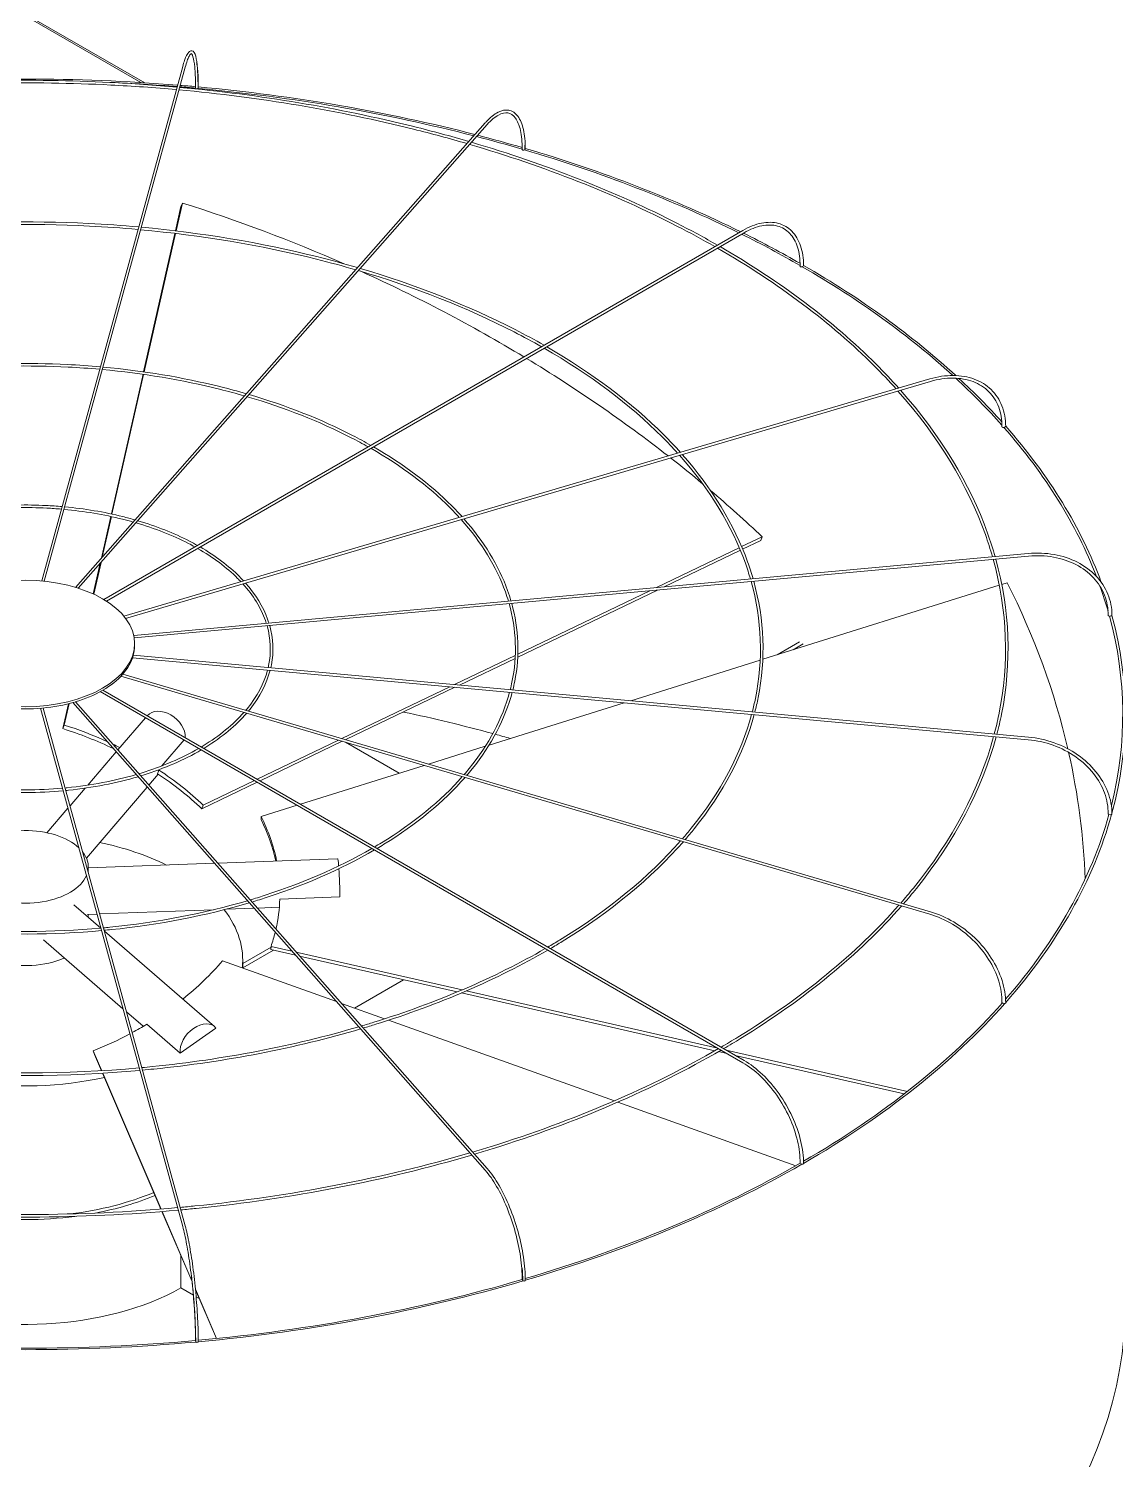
# Model space of a CAD drawing. Header units: millimetres. Extents: x -312439 to 477422, y -331570 to 212570.
# Drawn here: x 373500 to 374537, y 102021 to 103385 of the extents above; entities that cross this region are included whole.
import ezdxf

# ---------------------------------------------------------------- set-up
doc = ezdxf.new("R2010")
doc.units = ezdxf.units.MM

msp = doc.modelspace()

# ---------------------------------------------------------------- linework, layer by layer
at = {"color": 3, "linetype": 'Continuous', "lineweight": 0, "extrusion": (-1.11022e-16, 0.816497, 0.57735)}
for p, q in [((372617.203, 103907.085), (373611.208, 103333.195)), ((372617.619, 103904.844), (373607.328, 103333.436)), ((373647.405, 103348.59), (373512.938, 102858.422)), ((373515.412, 102858.184), (373649.768, 103347.942)), ((373545.249, 102852.32), (373935.926, 103295.001)), ((373547.813, 102851.523), (373937.763, 103293.381)), ((373640.522, 103192.092), (373645.75, 103215.176)), ((373647.081, 103218.608), (373641.06, 103192.027)), ((373645.75, 103215.176), (373647.081, 103218.608)), ((374181.439, 103192.395), (373572.248, 102840.678)), ((374182.664, 103190.273), (373574.612, 102839.215)), ((373610.092, 103057.747), (373639.978, 103189.69)), ((373640.516, 103189.626), (373610.627, 103057.67)), ((373579.399, 102922.24), (373609.549, 103055.35)), ((373610.084, 103055.273), (373579.926, 102922.126)), ((374359.859, 103050.939), (373591.289, 102824.845)), ((374360.55, 103048.589), (373592.925, 102822.773)), ((373569.884, 102880.234), (373578.857, 102919.851)), ((373579.385, 102919.737), (373570.628, 102881.077)), ((374180.382, 102891.095), (374199.988, 102900.505)), ((374198.658, 102897.073), (374199.988, 102900.505)), ((374099.208, 102852.137), (374178.171, 102890.034)), ((374179.147, 102887.709), (374106.398, 102852.794)), ((374198.658, 102897.073), (374181.359, 102888.771)), ((373562.128, 102845.991), (373568.756, 102875.254)), ((373569.5, 102876.097), (373562.628, 102845.759)), ((373600.666, 102806.548), (374453.754, 102884.558)), ((374453.977, 102882.118), (373601.123, 102804.131)), ((374100.067, 102849.756), (373966.908, 102785.848)), ((373967.027, 102788.698), (374092.877, 102849.098)), ((374426.094, 102854.385), (374200.567, 102783.734)), ((374433.538, 102856.717), (374428.446, 102855.122)), ((373601.533, 102796.795), (373601.533, 102798.795)), ((374235.598, 102800.349), (374214.24, 102788.017)), ((374229.387, 102792.762), (374239.062, 102798.349)), ((373599.596, 102785.235), (374453.754, 102707.128)), ((373600.319, 102787.628), (374453.977, 102709.567)), ((373906.467, 102759.633), (373964.532, 102787.501)), ((373964.389, 102784.639), (373911.356, 102759.186)), ((374198.08, 102782.955), (374074.566, 102744.262)), ((374359.859, 102540.747), (373588.531, 102767.652)), ((373590.37, 102769.664), (374360.55, 102543.096)), ((373568.849, 102752.969), (374181.439, 102399.291)), ((374182.664, 102401.412), (373571.326, 102754.368)), ((373799.303, 102708.201), (373902.162, 102757.567)), ((373907.051, 102757.12), (373802.912, 102707.14)), ((373511.891, 102737.079), (373647.405, 102243.095)), ((373514.37, 102737.302), (373649.768, 102243.743)), ((373533.054, 102717.635), (373538.438, 102741.403)), ((373539.024, 102741.55), (373534.385, 102721.067)), ((373935.926, 102296.684), (373542.504, 102742.476)), ((373545.107, 102743.228), (373937.763, 102298.305)), ((374068.489, 102742.358), (373939.506, 102701.951)), ((373611.946, 102728.088), (373585.599, 102697.346)), ((373533.054, 102717.635), (373534.385, 102721.067)), ((373583.99, 102695.468), (373556.785, 102663.726)), ((373648.739, 102706.845), (373627.614, 102682.197)), ((373718.478, 102669.41), (373796.005, 102706.618)), ((373799.613, 102705.557), (373721.12, 102667.885)), ((373853.866, 102675.123), (373802.752, 102704.633)), ((373935.902, 102700.822), (373881.897, 102683.904)), ((373877.694, 102682.587), (373759.685, 102645.619)), ((373624.079, 102674.3), (373615.142, 102663.871)), ((373667.062, 102644.734), (373715.802, 102668.126)), ((373554.354, 102660.889), (373539.944, 102644.076)), ((373613.532, 102661.993), (373555.565, 102594.357)), ((373718.444, 102666.601), (373665.732, 102641.302)), ((373538.02, 102641.831), (373517.963, 102618.429)), ((373665.732, 102641.302), (373667.062, 102644.734)), ((373756.51, 102644.624), (373722.167, 102633.865)), ((373722.072, 102630.908), (373722.167, 102633.865)), ((373677.643, 102589.349), (373557.369, 102584.891)), ((373557.369, 102585.934), (373557.369, 102580.56)), ((373795.008, 102593.699), (373680.806, 102589.466)), ((373569.271, 102527.583), (373543.729, 102549.718)), ((373676.822, 102545.073), (373568.208, 102541.047)), ((373715.454, 102546.505), (373688.727, 102545.514)), ((373739.532, 102547.397), (373718.617, 102546.622)), ((373740.01, 102555.271), (373797.238, 102557.393)), ((373565.694, 102540.954), (373556.688, 102540.62)), ((373557.369, 102540.645), (373557.369, 102537.898)), ((373677.715, 102433.608), (373572.722, 102524.593)), ((373590.446, 102450.726), (373514.773, 102516.303)), ((373731.625, 102509.38), (373704.647, 102493.804)), ((373704.647, 102489.804), (373733.851, 102506.665)), ((373731.555, 102507.188), (373731.65, 102510.145)), ((373754.834, 102501.882), (373731.555, 102507.188)), ((373731.65, 102510.145), (373751.544, 102505.61)), ((373755.633, 102504.678), (373913.802, 102468.623)), ((373793.961, 102457.547), (373685.255, 102496.373)), ((373704.647, 102489.447), (373704.647, 102496.697)), ((373909.224, 102466.688), (373758.924, 102500.95)), ((373858.028, 102478.358), (373811.272, 102451.364)), ((374154.883, 102410.689), (373913.317, 102465.755)), ((373917.861, 102467.698), (374157.617, 102413.044)), ((373839.983, 102441.109), (373798.732, 102455.843)), ((373609.833, 102433.925), (373593.778, 102447.839)), ((373613.109, 102435.881), (373644.904, 102408.327)), ((374058.992, 102362.885), (373843.758, 102439.761)), ((373644.904, 102408.327), (373679.099, 102432.147)), ((373562.061, 102410.557), (373570.181, 102391.641)), ((373563.296, 102407.22), (373562.061, 102410.557)), ((374166.141, 102408.123), (374158.407, 102409.886)), ((374165.712, 102411.199), (374338.43, 102371.827)), ((373569.989, 102391.63), (373563.296, 102407.22)), ((374335.463, 102369.525), (374174.236, 102406.278)), ((373626.594, 102259.774), (373571.016, 102389.238)), ((373571.208, 102389.25), (373626.785, 102259.789)), ((374232.049, 102301.074), (374062.363, 102361.681)), ((373656.29, 102190.601), (373627.614, 102257.399)), ((373627.804, 102257.415), (373656.223, 102191.217)), ((373645.689, 102215.295), (373645.689, 102184.619)), ((373657.544, 102177.775), (373645.689, 102184.619)), ((373659.54, 102183.49), (373679.753, 102136.405)), ((373679.565, 102136.386), (373659.598, 102182.896)), ((373663.198, 102174.511), (373660.206, 102176.238))]:
    msp.add_line(p, q, dxfattribs=at)
at = {"color": 3, "linetype": 'Continuous', "lineweight": 0}
for centre, major_axis, ratio, start_param, end_param in [((373497.473, 102731.26), (-1048.768, 0), 0.57735027, 4.57359934, 4.85199434), ((373497.473, 102731.26), (-1046.319, 0), 0.57735027, 4.57364216, 4.63432464), ((373497.473, 102731.26), (-1046.319, 0), 0.57735027, 4.55682048, 4.57124415), ((373497.473, 102731.26), (-1048.768, 0), 0.57735027, 4.55718579, 4.57120693), ((373660.816, 103328.014), (1.225, -0.004), 0.56474576, 3.14159265, 4.55699194), ((373660.816, 103328.014), (1.225, -0.004), 0.56474576, 4.55699194, 6.12778827), ((373497.473, 102731.26), (-1046.319, 0), 0.57735027, 4.2914666, 4.55448885), ((373661.008, 103328.713), (1.225, 0), 0.57735027, 5.71748689, 6.28318531), ((373497.473, 102731.26), (-1048.768, 0), 0.57735027, 4.29134899, 4.55463788), ((373497.473, 102731.26), (-1046.319, 0), 0.57735027, 4.24262693, 4.28868124), ((373497.473, 102731.26), (-1048.768, 0), 0.57735027, 4.24381435, 4.28857014), ((373972.337, 103269.575), (1.225, -0.01), 0.56597275, 3.14159265, 4.24604342), ((373972.337, 103269.575), (1.225, -0.01), 0.56597275, 4.24604342, 5.81683974), ((373497.473, 102731.26), (-1046.319, 0), 0.57735027, 4.00461262, 4.24016109), ((373972.893, 103270.205), (1.225, 0), 0.57735027, 5.29033196, 6.28318531), ((373497.473, 102731.26), (-1048.768, 0), 0.57735027, 4.00443097, 4.24060103), ((373498.804, 102563.98), (-942.562, 365.4), 0.65992862, 4.64663537, 4.80984928), ((373497.473, 102731.26), (-1046.319, 0), 0.57735027, 3.92863661, 4.00129229), ((373497.473, 102731.26), (-1048.768, 0), 0.57735027, 3.93098858, 4.00111844), ((374237.332, 103158.418), (1.225, -0.016), 0.56830663, 3.14159265, 3.93464288), ((374238.198, 103158.918), (-1.225, 0), 0.57735027, 1.83263032, 3.14159265), ((373497.473, 102731.26), (-1048.768, 0), 0.57735027, 3.70411228, 3.92650775), ((373498.804, 102563.98), (-942.562, 365.4), 0.65992862, 4.45394149, 4.62923067), ((374237.332, 103158.418), (1.225, -0.016), 0.56830663, 3.93464288, 5.50543921), ((373497.473, 102731.26), (-1046.319, 0), 0.57735027, 3.70570419, 3.9258203), ((373498.804, 102563.98), (-942.562, 365.4), 0.65992862, 4.28319099, 4.45112181), ((373497.473, 102731.26), (-1046.319, 0), 0.57735027, 3.61515195, 3.70067928), ((373497.473, 102731.26), (-1048.768, 0), 0.57735027, 3.61992048, 3.69877001), ((374429.863, 103005.423), (-1.225, 0.021), 0.57151893, 0, 0.48093441), ((374429.863, 103005.423), (-1.225, 0.021), 0.57151893, 0.48093441, 2.05173073), ((373497.473, 102731.26), (-1046.319, 0), 0.57735027, 3.3609423, 3.61148113), ((374430.954, 103005.744), (-1.225, 0), 0.57735027, 1.51847105, 3.14159265), ((373497.473, 102731.26), (-1048.768, 0), 0.57735027, 3.35086888, 3.61231471), ((373498.804, 102563.98), (-942.562, 365.4), 0.65992862, 4.23904287, 4.2800546), ((373498.804, 102563.98), (-942.562, 365.4), 0.65992862, 4.15803474, 4.22871948), ((373497.568, 102563.505), (1010.388, -32.497), 0.79709982, 0.20844184, 0.41264052), ((373497.473, 102731.26), (-1046.319, 0), 0.57735027, 3.30554955, 3.34466555), ((374531.082, 102825.566), (-1.225, 0.023), 0.57529521, 0, 0.1678974), ((374531.082, 102825.566), (-1.225, 0.023), 0.57529521, 0.1678974, 1.73869372), ((373497.473, 102731.26), (-1046.319, 0), 0.57735027, 2.9973499, 3.29716571), ((374532.292, 102825.677), (-1.225, 0), 0.57735027, 1.20431179, 3.14159265), ((373497.473, 102731.26), (-1048.768, 0), 0.57735027, 2.98561554, 3.29783032), ((373497.04, 102796.795), (-104.492, 0), 0.57735027, 2.98808135, 3.14159265), ((373497.04, 102796.795), (-104.492, 0), 0.57735027, 2.67392209, 2.98094469), ((373497.04, 102796.795), (-104.492, 0), 0.57735027, 2.35976282, 2.66678542), ((373497.04, 102796.795), (-104.492, 0), 0.57735027, 2.04560356, 2.35262616), ((373497.04, 102796.795), (-104.492, 0), 0.57735027, 1.41728503, 1.72430763), ((373497.04, 102796.795), (-104.492, 0), 0.57735027, 1.73144429, 2.03846689), ((373630.063, 102715.254), (-16.786, 14.386), 0.73180825, 3.6699438, 6.25547108), ((373497.473, 102166.371), (1046.319, 0), 0.57735027, 1.13086203, 1.21917829), ((373497.473, 102560.548), (-226.18, 87.683), 0.65992862, 4.59602029, 4.80984928), ((373498.804, 102563.98), (226.18, -87.683), 0.65992862, 1.48816133, 1.66825663), ((373497.473, 102166.371), (1046.319, 0), 0.57735027, 1.11315293, 1.12829513), ((373498.804, 102563.98), (226.18, -87.683), 0.65992862, 1.43137513, 1.46305029), ((373497.568, 102563.505), (1010.388, -32.497), 0.79709982, 0.05380476, 0.20420122), ((373497.473, 102560.548), (-226.18, 87.683), 0.65992862, 4.15803474, 4.39268064), ((373498.804, 102563.98), (226.18, -87.683), 0.65992862, 1.01644208, 1.25303729), ((373497.473, 102560.548), (242.456, -7.798), 0.79709982, 0.20115917, 0.41264052), ((373497.568, 102563.505), (242.456, -7.798), 0.79709982, 0.18583027, 0.41264052), ((373497.473, 102731.26), (-1046.319, 0), 0.57735027, 2.6752935, 2.98289949), ((373497.473, 102731.26), (-1048.768, 0), 0.57735027, 2.67086857, 2.98332964), ((374531.082, 102636.454), (-1.225, 0.023), 0.57926583, 0, 1.42460911), ((374532.292, 102636.343), (-1.225, 0), 0.57735027, 0.89015252, 3.14159265), ((373497.473, 102585.934), (-59.895, 0), 0.57735027, 3.69756416, 5.76575409), ((373497.473, 102585.934), (-59.895, 0), 0.57735027, 3.02719924, 3.57014533), ((373497.473, 102496.697), (-207.174, 0), 0.57735027, 4.00561733, 4.36390833), ((373795.827, 102571.606), (-0.819, 22.092), 0.05230802, 5.46284956, 6.28318531), ((373497.473, 102585.934), (-59.895, 0), 0.57735027, 0.78539816, 2.89978042), ((373795.827, 102571.606), (-0.819, 22.092), 0.05230802, 4.01155215, 5.31083021), ((373497.473, 102496.697), (-207.174, 0), 0.57735027, 3.08204121, 3.55783774), ((373497.568, 102563.505), (242.456, -7.798), 0.79709982, 6.13145768, 6.28093219), ((373497.568, 102563.505), (242.456, -7.798), 0.79709982, 6.04401129, 6.11604234), ((373497.473, 102526.312), (-59.895, 0), 0.57735027, 1.1079301, 2.23846982), ((373496.238, 102563.885), (-227.492, -84.221), 0.6873805, 2.02158825, 2.2576377), ((373497.473, 102731.26), (-1046.319, 0), 0.57735027, 2.35898226, 2.6687056), ((373497.473, 102731.26), (-1048.768, 0), 0.57735027, 2.35667794, 2.66891462), ((374429.863, 102456.597), (-1.225, 0.021), 0.58304212, 0, 1.10944839), ((374430.954, 102456.276), (-1.225, 0), 0.57735027, 0.57599326, 3.14159265), ((373496.238, 102563.885), (-227.492, -84.221), 0.6873805, 1.7758456, 1.84274406), ((373663.237, 102416.9), (14.478, 16.707), 0.67950023, 6.14949631, 8.84418497), ((373496.238, 102563.885), (-227.492, -84.221), 0.6873805, 1.60582316, 1.76537716), ((373497.473, 102496.697), (-207.174, 0), 0.57735027, 1.30817895, 1.9425337), ((373497.473, 102731.26), (-1046.319, 0), 0.57735027, 2.04376734, 2.35460013), ((373497.473, 102731.26), (-1048.768, 0), 0.57735027, 2.04258502, 2.35459852), ((374237.332, 102303.602), (-1.225, 0.017), 0.58625442, 0, 0.79329185), ((374238.198, 102303.102), (-1.225, 0), 0.57735027, 0.26183399, 3.14159265), ((373497.473, 102372.192), (-207.174, 0), 0.57735027, 1.77816663, 2.202298), ((373497.473, 102372.192), (-212.072, 0), 0.57735027, 1.89063678, 2.19285982), ((373497.473, 102372.192), (-212.072, 0), 0.57735027, 1.3476903, 1.79509044), ((373497.473, 102731.26), (-1046.319, 0), 0.57735027, 1.72891751, 2.04055715), ((373497.473, 102731.26), (-1048.768, 0), 0.57735027, 1.72854634, 2.04038352), ((373972.337, 102192.445), (-1.225, 0.011), 0.58858829, 0, 0.47632773), ((373972.893, 102191.815), (-1.225, 0), 0.57735027, 0, 3.14159265), ((373497.473, 102272.192), (-212.072, 0), 0.57735027, 0.98594125, 2.34464399), ((373497.473, 102168.371), (-1048.768, 0), 0.57735027, 0, 3.14159265), ((373497.473, 102731.26), (-1048.768, 0), 0.57735027, 1.41453598, 1.72626058), ((373497.473, 102731.26), (-1046.319, 0), 0.57735027, 1.41438895, 1.72636573), ((373660.816, 102134.006), (-1.225, 0.004), 0.58981528, 0, 0.15883691), ((373661.008, 102133.307), (-1.225, 0), 0.57735027, 0, 3.14159265)]:
    msp.add_ellipse(centre, major_axis=major_axis, ratio=ratio, start_param=start_param, end_param=end_param, dxfattribs=at)
msp.add_ellipse((373497.04, 102798.795), major_axis=(-104.492, 0), ratio=0.57735027, dxfattribs=at)
for points, knots in [([(373662.233, 103328.713), (373662.233, 103335.526), (373662.026, 103341.592), (373661.215, 103351.666), (373660.618, 103355.662), (373659.011, 103361.349), (373658.108, 103363.41), (373654.968, 103363.871), (373653.975, 103363.281), (373651.77, 103360.94), (373650.541, 103358.322), (373648.623, 103352.796), (373648.013, 103350.806), (373647.405, 103348.59)], [4.71238898, 4.71238898, 4.71238898, 4.71238898, 5.02654825, 5.02654825, 5.34070751, 5.34070751, 5.65486678, 5.65486678, 5.82360284, 5.82360284, 6.1377621, 6.1377621, 6.28318531, 6.28318531, 6.28318531, 6.28318531]), ([(373649.768, 103347.942), (373651.041, 103352.582), (373652.317, 103356.148), (373654.542, 103360.471), (373655.539, 103361.069), (373655.645, 103361.07), (373656.464, 103360.475), (373657.873, 103355.817), (373658.45, 103352.417), (373659.292, 103343.444), (373659.541, 103337.725), (373659.593, 103330.173), (373659.595, 103329.105), (373659.592, 103328.018)], [0, 0, 0, 0, 0.31526689, 0.31526689, 0.60947257, 0.60947257, 0.92674061, 0.92674061, 1.22083726, 1.22083726, 1.53563039, 1.53563039, 1.5863402, 1.5863402, 1.5863402, 1.5863402]), ([(373660.705, 103353.253), (373660.742, 103353.01), (373660.778, 103352.763), (373661.385, 103348.416), (373661.762, 103343.203), (373662.015, 103334.255), (373662.05, 103331.213), (373662.041, 103328.013)], [7.384497053, 7.384497053, 7.384497053, 7.384497053, 7.403952931, 7.403952931, 7.721220971, 7.721220971, 7.869487909, 7.869487909, 7.869487909, 7.869487909]), ([(373642.051, 103329.071), (373620.806, 103330.993), (373599.446, 103332.492), (373502.746, 103337.336), (373426.68, 103335.824), (373352.03, 103329.071)], [3.771589677, 3.771589677, 3.771589677, 3.771589677, 3.840445898, 3.840445898, 4.082391957, 4.082391957, 4.082391957, 4.082391957]), ([(373641.392, 103326.671), (373620.601, 103328.546), (373599.699, 103330.016), (373503.447, 103334.887), (373427.359, 103333.405), (373352.688, 103326.671)], [3.7720633, 3.7720633, 3.7720633, 3.7720633, 3.839550132, 3.839550132, 4.081918334, 4.081918334, 4.081918334, 4.081918334]), ([(373918.475, 103275.227), (373901.747, 103280.101), (373884.765, 103284.684), (373796.09, 103306.769), (373720.75, 103319.392), (373643.871, 103326.446)], [3.459637643, 3.459637643, 3.459637643, 3.459637643, 3.519736913, 3.519736913, 3.769381517, 3.769381517, 3.769381517, 3.769381517]), ([(373920.266, 103277.256), (373903.004, 103282.302), (373885.471, 103287.039), (373796.373, 103309.197), (373721.216, 103321.788), (373644.529, 103328.845)], [3.458315721, 3.458315721, 3.458315721, 3.458315721, 3.520259366, 3.520259366, 3.768912043, 3.768912043, 3.768912043, 3.768912043]), ([(373974.118, 103270.205), (373974.118, 103277.066), (373973.516, 103283.261), (373971.13, 103293.763), (373969.352, 103298.074), (373964.629, 103304.413), (373961.634, 103306.436), (373955.074, 103307.575), (373951.636, 103306.882), (373944.384, 103303.201), (373940.526, 103300.057), (373936.43, 103295.567), (373936.178, 103295.286), (373935.926, 103295.001)], [4.71238898, 4.71238898, 4.71238898, 4.71238898, 5.02654825, 5.02654825, 5.34070751, 5.34070751, 5.65486678, 5.65486678, 5.94845155, 5.94845155, 6.26261081, 6.26261081, 6.28318531, 6.28318531, 6.28318531, 6.28318531]), ([(373937.763, 103293.381), (373941.419, 103297.523), (373945.051, 103300.586), (373951.782, 103304.273), (373954.845, 103304.899), (373960.21, 103303.959), (373962.598, 103302.383), (373966.706, 103296.789), (373968.372, 103292.77), (373970.58, 103282.759), (373971.14, 103276.797), (373971.115, 103269.97), (373971.114, 103269.778), (373971.112, 103269.586)], [6.28318531, 6.28318531, 6.28318531, 6.28318531, 6.59783007, 6.59783007, 6.91209691, 6.91209691, 7.22936495, 7.22936495, 7.54663299, 7.54663299, 7.86046851, 7.86046851, 7.86952551, 7.86952551, 7.86952551, 7.86952551]), ([(374154.847, 103177.042), (374143.109, 103183.746), (374131.062, 103190.271), (374058.98, 103227.293), (373992.371, 103253.533), (373921.072, 103274.468)], [3.146975566, 3.146975566, 3.146975566, 3.146975566, 3.199958928, 3.199958928, 3.456525414, 3.456525414, 3.456525414, 3.456525414]), ([(374157.302, 103178.459), (374145.123, 103185.441), (374132.612, 103192.23), (374060.213, 103229.408), (373993.859, 103255.581), (373922.861, 103276.495)], [3.145113132, 3.145113132, 3.145113132, 3.145113132, 3.200037836, 3.200037836, 3.455209352, 3.455209352, 3.455209352, 3.455209352]), ([(373973.525, 103273.623), (373973.547, 103272.806), (373973.56, 103271.979), (373973.567, 103270.622), (373973.566, 103270.099), (373973.562, 103269.572)], [7.8059806913, 7.8059806913, 7.8059806913, 7.8059806913, 7.8451401512, 7.8451401512, 7.8694167814, 7.8694167814, 7.8694167814, 7.8694167814]), ([(373605.484, 103195.776), (373589.635, 103197.204), (373573.702, 103198.319), (373501.387, 103201.935), (373444.466, 103200.811), (373388.596, 103195.776)], [3.772165081, 3.772165081, 3.772165081, 3.772165081, 3.840593344, 3.840593344, 4.081816553, 4.081816553, 4.081816553, 4.081816553]), ([(373604.826, 103193.376), (373589.43, 103194.758), (373573.955, 103195.843), (373502.089, 103199.487), (373445.145, 103198.391), (373389.255, 103193.376)], [3.772797592, 3.772797592, 3.772797592, 3.772797592, 3.839399606, 3.839399606, 4.081184042, 4.081184042, 4.081184042, 4.081184042]), ([(374239.423, 103158.918), (374239.423, 103165.818), (374238.478, 103172.199), (374234.744, 103183.313), (374231.951, 103188.047), (374224.757, 103195.327), (374220.364, 103197.871), (374210.494, 103200.477), (374205.028, 103200.544), (374193.57, 103198.269), (374187.574, 103195.917), (374181.545, 103192.456), (374181.492, 103192.425), (374181.439, 103192.395)], [3.14159265, 3.14159265, 3.14159265, 3.14159265, 3.45575192, 3.45575192, 3.76991118, 3.76991118, 4.08269654, 4.08269654, 4.39544819, 4.39544819, 4.70960746, 4.70960746, 4.71238898, 4.71238898, 4.71238898, 4.71238898]), ([(373812.356, 103154.983), (373800.099, 103158.542), (373787.66, 103161.894), (373721.463, 103178.384), (373664.962, 103187.855), (373607.304, 103193.151)], [3.460983159, 3.460983159, 3.460983159, 3.460983159, 3.519648571, 3.519648571, 3.769222865, 3.769222865, 3.769222865, 3.769222865]), ([(373814.148, 103157.012), (373801.355, 103160.743), (373788.366, 103164.248), (373721.747, 103180.812), (373665.428, 103190.251), (373607.962, 103195.55)], [3.459218713, 3.459218713, 3.459218713, 3.459218713, 3.520344822, 3.520344822, 3.768597722, 3.768597722, 3.768597722, 3.768597722]), ([(374182.664, 103190.273), (374188.414, 103193.593), (374194.139, 103195.835), (374204.937, 103197.975), (374210.002, 103197.875), (374219.006, 103195.421), (374222.952, 103193.072), (374229.442, 103186.299), (374231.985, 103181.865), (374235.365, 103171.277), (374236.197, 103165.127), (374236.108, 103158.434)], [1.57079633, 1.57079633, 1.57079633, 1.57079633, 1.88806437, 1.88806437, 2.20533241, 2.20533241, 2.52260045, 2.52260045, 2.83986849, 2.83986849, 3.15713653, 3.15713653, 3.15713653, 3.15713653]), ([(374327.592, 103041.447), (374320.96, 103048.847), (374314.029, 103056.159), (374265.809, 103104.348), (374215.399, 103142.204), (374157.305, 103175.632)], [2.833719703, 2.833719703, 2.833719703, 2.833719703, 2.880073873, 2.880073873, 3.143270218, 3.143270218, 3.143270218, 3.143270218]), ([(374330.194, 103042.212), (374323.316, 103049.92), (374316.119, 103057.531), (374267.712, 103105.923), (374217.527, 103143.681), (374159.755, 103177.047)], [2.831913395, 2.831913395, 2.831913395, 2.831913395, 2.879924499, 2.879924499, 3.141418031, 3.141418031, 3.141418031, 3.141418031]), ([(373989.572, 103081.62), (373981.066, 103086.46), (373972.345, 103091.175), (373918.551, 103118.805), (373868.516, 103138.51), (373814.954, 103154.224)], [3.148849473, 3.148849473, 3.148849473, 3.148849473, 3.199944541, 3.199944541, 3.456834427, 3.456834427, 3.456834427, 3.456834427]), ([(373992.029, 103083.039), (373983.08, 103088.156), (373973.894, 103093.134), (373919.784, 103120.92), (373870.004, 103140.558), (373816.743, 103156.251)], [3.146361804, 3.146361804, 3.146361804, 3.146361804, 3.200049713, 3.200049713, 3.455080387, 3.455080387, 3.455080387, 3.455080387]), ([(374119.35, 102980.187), (374114.59, 102985.47), (374109.627, 102990.692), (374073.649, 103026.645), (374035.737, 103055.097), (373992.033, 103080.213)], [2.83591825, 2.83591825, 2.83591825, 2.83591825, 2.880098074, 2.880098074, 3.143909361, 3.143909361, 3.143909361, 3.143909361]), ([(374121.954, 102980.953), (374116.947, 102986.542), (374111.717, 102992.064), (374075.552, 103028.22), (374037.865, 103056.574), (373994.484, 103081.628)], [2.833499431, 2.833499431, 2.833499431, 2.833499431, 2.879899034, 2.879899034, 3.141439875, 3.141439875, 3.141439875, 3.141439875]), ([(373568.929, 103062.525), (373558.473, 103063.461), (373547.962, 103064.192), (373500.025, 103066.581), (373462.244, 103065.843), (373425.151, 103062.525)], [3.773286698, 3.773286698, 3.773286698, 3.773286698, 3.840886477, 3.840886477, 4.080694936, 4.080694936, 4.080694936, 4.080694936]), ([(373568.271, 103060.125), (373558.268, 103061.014), (373548.215, 103061.716), (373500.727, 103064.132), (373462.923, 103063.424), (373425.81, 103060.125)], [3.774238416, 3.774238416, 3.774238416, 3.774238416, 3.839097695, 3.839097695, 4.079743218, 4.079743218, 4.079743218, 4.079743218]), ([(373706.269, 103034.773), (373698.472, 103037.023), (373690.566, 103039.146), (373646.841, 103050.044), (373609.181, 103056.363), (373570.749, 103059.901)], [3.463595352, 3.463595352, 3.463595352, 3.463595352, 3.51947091, 3.51947091, 3.768879274, 3.768879274, 3.768879274, 3.768879274]), ([(373708.061, 103036.804), (373699.729, 103039.224), (373691.272, 103041.501), (373647.124, 103052.472), (373609.647, 103058.759), (373571.407, 103062.3)], [3.46094335, 3.46094335, 3.46094335, 3.46094335, 3.520514255, 3.520514255, 3.7679441, 3.7679441, 3.7679441, 3.7679441]), ([(374432.179, 103005.744), (374432.179, 103012.673), (374430.981, 103019.272), (374426.279, 103031.149), (374422.775, 103036.423), (374413.812, 103045.091), (374408.358, 103048.481), (374396.075, 103053.046), (374389.248, 103054.221), (374374.896, 103054.273), (374367.372, 103053.149), (374359.859, 103050.939)], [4.71238898, 4.71238898, 4.71238898, 4.71238898, 5.02654825, 5.02654825, 5.34070751, 5.34070751, 5.65486678, 5.65486678, 5.96902604, 5.96902604, 6.28318531, 6.28318531, 6.28318531, 6.28318531]), ([(374360.55, 103048.589), (374367.813, 103050.725), (374375.062, 103051.793), (374388.799, 103051.7), (374395.284, 103050.541), (374406.852, 103046.141), (374411.934, 103042.903), (374420.232, 103034.671), (374423.448, 103029.676), (374427.708, 103018.385), (374428.75, 103012.088), (374428.638, 103005.443)], [6.28318531, 6.28318531, 6.28318531, 6.28318531, 6.60045335, 6.60045335, 6.91772139, 6.91772139, 7.23498943, 7.23498943, 7.55225747, 7.55225747, 7.86952551, 7.86952551, 7.86952551, 7.86952551]), ([(373826.794, 102987.64), (373821.064, 102990.901), (373815.191, 102994.077), (373779.364, 103012.474), (373746.169, 103025.572), (373710.658, 103036.045)], [3.148732281, 3.148732281, 3.148732281, 3.148732281, 3.200072384, 3.200072384, 3.454746323, 3.454746323, 3.454746323, 3.454746323]), ([(374419.587, 102881.433), (374417.565, 102888.515), (374415.298, 102895.573), (374395.833, 102950.072), (374367.706, 102996.235), (374329.396, 103039.424)], [2.519571261, 2.519571261, 2.519571261, 2.519571261, 2.559550642, 2.559550642, 2.829500903, 2.829500903, 2.829500903, 2.829500903]), ([(374422.069, 102881.66), (374419.955, 102889.102), (374417.573, 102896.518), (374397.948, 102951.219), (374369.966, 102997.188), (374331.991, 103040.187)], [2.518738954, 2.518738954, 2.518738954, 2.518738954, 2.560443172, 2.560443172, 2.827714195, 2.827714195, 2.827714195, 2.827714195]), ([(373824.333, 102986.22), (373819.049, 102989.205), (373813.641, 102992.118), (373778.131, 103010.358), (373744.682, 103023.524), (373708.869, 103034.017)], [3.152476318, 3.152476318, 3.152476318, 3.152476318, 3.199914714, 3.199914714, 3.457374967, 3.457374967, 3.457374967, 3.457374967]), ([(373911.134, 102918.935), (373908.24, 102922.114), (373905.236, 102925.259), (373881.498, 102948.978), (373856.097, 102968.018), (373826.8, 102984.816)], [2.840166791, 2.840166791, 2.840166791, 2.840166791, 2.880145835, 2.880145835, 3.145067211, 3.145067211, 3.145067211, 3.145067211]), ([(373913.744, 102919.703), (373910.6, 102923.187), (373907.326, 102926.631), (373883.401, 102950.553), (373858.225, 102969.496), (373829.252, 102986.231)], [2.836508955, 2.836508955, 2.836508955, 2.836508955, 2.879847671, 2.879847671, 3.141363941, 3.141363941, 3.141363941, 3.141363941]), ([(374188.772, 102860.327), (374187.327, 102865.318), (374185.719, 102870.294), (374171.208, 102910.955), (374150.029, 102945.682), (374121.159, 102978.166)], [2.521788299, 2.521788299, 2.521788299, 2.521788299, 2.55939978, 2.55939978, 2.830291828, 2.830291828, 2.830291828, 2.830291828]), ([(374191.256, 102860.554), (374189.717, 102865.905), (374187.994, 102871.239), (374173.322, 102912.103), (374152.289, 102946.635), (374123.755, 102978.93)], [2.520659116, 2.520659116, 2.520659116, 2.520659116, 2.560589234, 2.560589234, 2.827907762, 2.827907762, 2.827907762, 2.827907762]), ([(373532.374, 102929.274), (373527.312, 102929.717), (373522.224, 102930.064), (373498.665, 102931.226), (373480.023, 102930.876), (373461.706, 102929.274)], [3.776630452, 3.776630452, 3.776630452, 3.776630452, 3.841752063, 3.841752063, 4.077351182, 4.077351182, 4.077351182, 4.077351182]), ([(373531.716, 102926.872), (373527.106, 102927.27), (373522.477, 102927.589), (373499.366, 102928.777), (373480.702, 102928.455), (373462.365, 102926.872)], [3.778551419, 3.778551419, 3.778551419, 3.778551419, 3.838185012, 3.838185012, 4.075430215, 4.075430215, 4.075430215, 4.075430215]), ([(373600.177, 102914.559), (373596.845, 102915.502), (373593.473, 102916.399), (373572.22, 102921.704), (373553.402, 102924.871), (373534.195, 102926.65)], [3.471418325, 3.471418325, 3.471418325, 3.471418325, 3.518930063, 3.518930063, 3.767850767, 3.767850767, 3.767850767, 3.767850767]), ([(373601.973, 102916.594), (373598.102, 102917.704), (373594.179, 102918.753), (373572.503, 102924.132), (373553.867, 102927.266), (373534.853, 102929.049)], [3.466082688, 3.466082688, 3.466082688, 3.466082688, 3.521010964, 3.521010964, 3.765995554, 3.765995554, 3.765995554, 3.765995554]), ([(373659.082, 102890.812), (373657.028, 102891.947), (373654.938, 102893.061), (373637.713, 102901.91), (373620.848, 102908.539), (373602.783, 102913.81)], [3.163350536, 3.163350536, 3.163350536, 3.163350536, 3.199816759, 3.199816759, 3.458993739, 3.458993739, 3.458993739, 3.458993739]), ([(373661.554, 102892.239), (373659.048, 102893.645), (373656.488, 102895.019), (373638.945, 102904.026), (373622.335, 102910.586), (373604.572, 102915.838)], [3.15578841, 3.15578841, 3.15578841, 3.15578841, 3.200131949, 3.200131949, 3.453750875, 3.453750875, 3.453750875, 3.453750875]), ([(373957.963, 102839.221), (373957.096, 102842.137), (373956.146, 102845.046), (373946.587, 102871.871), (373932.368, 102895.149), (373912.953, 102916.917)], [2.526062853, 2.526062853, 2.526062853, 2.526062853, 2.559096419, 2.559096419, 2.831723129, 2.831723129, 2.831723129, 2.831723129]), ([(373960.45, 102839.448), (373959.487, 102842.724), (373958.42, 102845.99), (373948.702, 102873.019), (373934.628, 102896.102), (373915.55, 102917.681)], [2.5243135, 2.5243135, 2.5243135, 2.5243135, 2.560878912, 2.560878912, 2.828143092, 2.828143092, 2.828143092, 2.828143092]), ([(373702.896, 102857.677), (373701.884, 102858.755), (373700.845, 102859.826), (373689.348, 102871.311), (373676.457, 102880.939), (373661.567, 102889.418)], [2.852936139, 2.852936139, 2.852936139, 2.852936139, 2.880283876, 2.880283876, 3.148538696, 3.148538696, 3.148538696, 3.148538696]), ([(373705.523, 102858.45), (373704.25, 102859.83), (373702.936, 102861.197), (373691.25, 102872.886), (373678.586, 102882.417), (373664.02, 102890.834)], [2.84544614, 2.84544614, 2.84544614, 2.84544614, 2.879690294, 2.879690294, 3.141137935, 3.141137935, 3.141137935, 3.141137935]), ([(374421.313, 102712.554), (374422.919, 102718.624), (374424.345, 102724.711), (374435.647, 102780.048), (374433.849, 102830.073), (374420.262, 102879.035)], [2.204619764, 2.204619764, 2.204619764, 2.204619764, 2.238829514, 2.238829514, 2.515060108, 2.515060108, 2.515060108, 2.515060108]), ([(374423.787, 102712.328), (374425.472, 102718.728), (374426.958, 102725.145), (374438.064, 102780.639), (374436.205, 102830.494), (374422.741, 102879.262)], [2.205366155, 2.205366155, 2.205366155, 2.205366155, 2.241163262, 2.241163262, 2.514260549, 2.514260549, 2.514260549, 2.514260549]), ([(374533.516, 102825.677), (374533.516, 102832.621), (374532.185, 102839.451), (374526.99, 102852.194), (374523.127, 102858.104), (374513.27, 102868.418), (374507.278, 102872.821), (374493.76, 102879.704), (374486.237, 102882.183), (374470.391, 102884.99), (374462.071, 102885.318), (374453.754, 102884.558)], [4.71238898, 4.71238898, 4.71238898, 4.71238898, 5.02654825, 5.02654825, 5.34070751, 5.34070751, 5.65486678, 5.65486678, 5.96902604, 5.96902604, 6.28318531, 6.28318531, 6.28318531, 6.28318531]), ([(374453.977, 102882.118), (374462.038, 102882.855), (374470.094, 102882.526), (374485.387, 102879.773), (374492.621, 102877.351), (374505.544, 102870.668), (374511.231, 102866.411), (374520.506, 102856.496), (374524.093, 102850.842), (374528.83, 102838.691), (374529.981, 102832.195), (374529.857, 102825.589)], [6.28318531, 6.28318531, 6.28318531, 6.28318531, 6.60045335, 6.60045335, 6.91772139, 6.91772139, 7.23498943, 7.23498943, 7.55225747, 7.55225747, 7.86952551, 7.86952551, 7.86952551, 7.86952551]), ([(373727.129, 102818.113), (373726.859, 102818.956), (373726.575, 102819.797), (373721.968, 102832.786), (373714.707, 102844.615), (373704.745, 102855.667)], [2.538956365, 2.538956365, 2.538956365, 2.538956365, 2.558172992, 2.558172992, 2.836025224, 2.836025224, 2.836025224, 2.836025224]), ([(373729.626, 102818.341), (373729.249, 102819.542), (373728.845, 102820.741), (373724.081, 102833.935), (373716.967, 102845.569), (373707.346, 102856.433)], [2.535128932, 2.535128932, 2.535128932, 2.535128932, 2.561728893, 2.561728893, 2.828841782, 2.828841782, 2.828841782, 2.828841782]), ([(374190.524, 102733.658), (374191.631, 102737.897), (374192.621, 102742.147), (374201.085, 102783.452), (374199.722, 102821.09), (374189.453, 102857.929)], [2.206572109, 2.206572109, 2.206572109, 2.206572109, 2.238438586, 2.238438586, 2.515769314, 2.515769314, 2.515769314, 2.515769314]), ([(374192.996, 102733.432), (374194.181, 102738.001), (374195.232, 102742.581), (374203.501, 102784.043), (374202.077, 102821.512), (374191.932, 102858.156)], [2.20754654, 2.20754654, 2.20754654, 2.20754654, 2.241548585, 2.241548585, 2.514698228, 2.514698228, 2.514698228, 2.514698228]), ([(373959.718, 102754.764), (373960.335, 102757.186), (373960.894, 102759.614), (373966.52, 102786.887), (373965.596, 102812.124), (373958.656, 102836.824)], [2.210316481, 2.210316481, 2.210316481, 2.210316481, 2.237655596, 2.237655596, 2.51702204, 2.51702204, 2.51702204, 2.51702204]), ([(373962.188, 102754.538), (373962.881, 102757.29), (373963.502, 102760.049), (373968.936, 102787.478), (373967.951, 102812.545), (373961.136, 102837.051)], [2.211718384, 2.211718384, 2.211718384, 2.211718384, 2.242315601, 2.242315601, 2.515402874, 2.515402874, 2.515402874, 2.515402874]), ([(373728.893, 102775.871), (373729.035, 102776.476), (373729.169, 102777.081), (373731.956, 102790.322), (373731.47, 102803.157), (373727.856, 102815.719)], [2.221614787, 2.221614787, 2.221614787, 2.221614787, 2.235297735, 2.235297735, 2.520800805, 2.520800805, 2.520800805, 2.520800805]), ([(373731.355, 102775.646), (373731.571, 102776.581), (373731.769, 102777.517), (373734.37, 102790.913), (373733.824, 102803.579), (373730.338, 102815.946)], [2.224061215, 2.224061215, 2.224061215, 2.224061215, 2.244587809, 2.244587809, 2.517487833, 2.517487833, 2.517487833, 2.517487833]), ([(373707.567, 102735.188), (373707.976, 102735.673), (373708.38, 102736.16), (373718.322, 102748.325), (373724.905, 102760.767), (373728.291, 102773.467)], [1.903307061, 1.903307061, 1.903307061, 1.903307061, 1.915350543, 1.915350543, 2.203452943, 2.203452943, 2.203452943, 2.203452943]), ([(373710.129, 102734.434), (373710.629, 102735.037), (373711.121, 102735.642), (373720.939, 102747.95), (373727.42, 102760.444), (373730.764, 102773.24)], [1.909987851, 1.909987851, 1.909987851, 1.909987851, 1.924618049, 1.924618049, 2.206425781, 2.206425781, 2.206425781, 2.206425781]), ([(373915.789, 102673.934), (373917.422, 102675.828), (373919.017, 102677.732), (373939.298, 102702.7), (373952.299, 102727.264), (373959.088, 102752.362)], [1.894116328, 1.894116328, 1.894116328, 1.894116328, 1.917671716, 1.917671716, 2.201274894, 2.201274894, 2.201274894, 2.201274894]), ([(373918.367, 102673.176), (373920.087, 102675.188), (373921.765, 102677.212), (373941.918, 102702.326), (373954.817, 102726.941), (373961.564, 102752.135)], [1.897570624, 1.897570624, 1.897570624, 1.897570624, 1.922320382, 1.922320382, 2.202808492, 2.202808492, 2.202808492, 2.202808492]), ([(373665.076, 102700.242), (373665.678, 102700.599), (373666.276, 102700.959), (373682.451, 102710.785), (373695.612, 102721.55), (373705.813, 102733.15)], [1.585149833, 1.585149833, 1.585149833, 1.585149833, 1.596233634, 1.596233634, 1.886390456, 1.886390456, 1.886390456, 1.886390456]), ([(373667.504, 102698.84), (373668.127, 102699.216), (373668.747, 102699.594), (373684.97, 102709.599), (373698.167, 102720.549), (373708.399, 102732.39)], [1.592315094, 1.592315094, 1.592315094, 1.592315094, 1.603748231, 1.603748231, 1.893388943, 1.893388943, 1.893388943, 1.893388943]), ([(374123.999, 102612.684), (374126.867, 102615.983), (374129.656, 102619.304), (374160.277, 102657.077), (374179.694, 102693.761), (374189.884, 102731.257)], [1.891059564, 1.891059564, 1.891059564, 1.891059564, 1.918447026, 1.918447026, 2.200552897, 2.200552897, 2.200552897, 2.200552897]), ([(374126.582, 102611.924), (374129.536, 102615.342), (374132.406, 102618.784), (374162.897, 102656.703), (374182.213, 102693.439), (374192.361, 102731.03)], [1.893387733, 1.893387733, 1.893387733, 1.893387733, 1.921549455, 1.921549455, 2.201585872, 2.201585872, 2.201585872, 2.201585872]), ([(374332.174, 102551.444), (374336.29, 102556.16), (374340.285, 102560.91), (374381.244, 102611.487), (374407.074, 102660.275), (374420.669, 102710.153)], [1.889456602, 1.889456602, 1.889456602, 1.889456602, 1.918834976, 1.918834976, 2.200108517, 2.200108517, 2.200108517, 2.200108517]), ([(374334.76, 102550.683), (374338.961, 102555.518), (374343.037, 102560.389), (374383.865, 102611.113), (374409.593, 102659.953), (374423.145, 102709.927)], [1.891212574, 1.891212574, 1.891212574, 1.891212574, 1.921163042, 1.921163042, 2.200887841, 2.200887841, 2.200887841, 2.200887841]), ([(374533.516, 102636.343), (374533.516, 102643.288), (374532.186, 102650.343), (374527.011, 102663.983), (374523.168, 102670.565), (374513.359, 102682.622), (374507.394, 102688.097), (374493.926, 102697.418), (374486.424, 102701.263), (374470.607, 102706.958), (374462.295, 102708.806), (374453.977, 102709.567)], [4.71238898, 4.71238898, 4.71238898, 4.71238898, 5.02654825, 5.02654825, 5.34070751, 5.34070751, 5.65486678, 5.65486678, 5.96902604, 5.96902604, 6.28318531, 6.28318531, 6.28318531, 6.28318531]), ([(373605.627, 102674.652), (373606.318, 102674.86), (373607.006, 102675.071), (373627.885, 102681.526), (373646.467, 102689.487), (373662.643, 102698.817)], [1.267045676, 1.267045676, 1.267045676, 1.267045676, 1.27702015, 1.27702015, 1.570336557, 1.570336557, 1.570336557, 1.570336557]), ([(373607.409, 102672.633), (373608.158, 102672.862), (373608.906, 102673.094), (373630.03, 102679.718), (373648.775, 102687.857), (373665.089, 102697.406)], [1.272186296, 1.272186296, 1.272186296, 1.272186296, 1.282962347, 1.282962347, 1.577666055, 1.577666055, 1.577666055, 1.577666055]), ([(374453.754, 102707.128), (374461.815, 102706.391), (374469.879, 102704.587), (374485.201, 102699.027), (374492.456, 102695.271), (374505.429, 102686.191), (374511.145, 102680.868), (374520.467, 102669.197), (374524.073, 102662.852), (374528.83, 102649.781), (374529.981, 102643.059), (374529.857, 102636.477)], [0, 0, 0, 0, 0.31726804, 0.31726804, 0.63453608, 0.63453608, 0.95180412, 0.95180412, 1.26907216, 1.26907216, 1.5863402, 1.5863402, 1.5863402, 1.5863402]), ([(373535.282, 102661.07), (373535.933, 102661.132), (373536.584, 102661.196), (373560.095, 102663.558), (373582.356, 102667.829), (373603.039, 102673.883)], [0.949238609, 0.949238609, 0.949238609, 0.949238609, 0.957681574, 0.957681574, 1.254620941, 1.254620941, 1.254620941, 1.254620941]), ([(373535.94, 102658.673), (373536.812, 102658.757), (373537.682, 102658.844), (373561.585, 102661.311), (373584.001, 102665.681), (373604.828, 102671.856)], [0.951064936, 0.951064936, 0.951064936, 0.951064936, 0.962301991, 0.962301991, 1.259854639, 1.259854639, 1.259854639, 1.259854639]), ([(373624.367, 102678.349), (373624.35, 102678.195), (373624.331, 102678.042), (373624.151, 102676.74), (373623.869, 102675.663), (373623.492, 102674.69)], [25.28971129, 25.28971129, 25.28971129, 25.28971129, 25.51327082, 25.51327082, 27.21415767, 27.21415767, 27.21415767, 27.21415767]), ([(373830.316, 102604.84), (373832.519, 102606.13), (373834.7, 102607.433), (373867.666, 102627.536), (373893.739, 102648.883), (373914.017, 102671.902)], [1.577975631, 1.577975631, 1.577975631, 1.577975631, 1.598113062, 1.598113062, 1.885671956, 1.885671956, 1.885671956, 1.885671956]), ([(373832.755, 102603.432), (373834.976, 102604.742), (373837.174, 102606.066), (373870.187, 102626.35), (373896.297, 102647.882), (373916.607, 102671.14)], [1.581619842, 1.581619842, 1.581619842, 1.581619842, 1.601882376, 1.601882376, 1.889205457, 1.889205457, 1.889205457, 1.889205457]), ([(373460.617, 102658.441), (373461.493, 102658.362), (373462.371, 102658.286), (373486.5, 102656.27), (373510.251, 102656.347), (373533.464, 102658.441)], [0.630366287, 0.630366287, 0.630366287, 0.630366287, 0.641648359, 0.641648359, 0.94043004, 0.94043004, 0.94043004, 0.94043004]), ([(373461.275, 102660.842), (373461.745, 102660.8), (373462.215, 102660.759), (373485.892, 102658.734), (373509.619, 102658.775), (373532.805, 102660.842)], [0.632258371, 0.632258371, 0.632258371, 0.632258371, 0.638337859, 0.638337859, 0.938537956, 0.938537956, 0.938537956, 0.938537956]), ([(373711.716, 102554.442), (373714.025, 102555.13), (373716.324, 102555.829), (373758.741, 102568.99), (373795.682, 102584.843), (373827.875, 102603.421)], [1.261848076, 1.261848076, 1.261848076, 1.261848076, 1.278507505, 1.278507505, 1.570566343, 1.570566343, 1.570566343, 1.570566343]), ([(373713.501, 102552.419), (373715.868, 102553.129), (373718.225, 102553.851), (373760.887, 102567.182), (373797.992, 102583.212), (373830.323, 102602.008)], [1.264451017, 1.264451017, 1.264451017, 1.264451017, 1.281488092, 1.281488092, 1.574251683, 1.574251683, 1.574251683, 1.574251683]), ([(373995.551, 102509.442), (373999.36, 102511.662), (374003.124, 102513.908), (374052.881, 102544.287), (374091.866, 102576.217), (374122.222, 102610.654)], [1.575583148, 1.575583148, 1.575583148, 1.575583148, 1.598741205, 1.598741205, 1.885432931, 1.885432931, 1.885432931, 1.885432931]), ([(373997.993, 102508.032), (374001.819, 102510.273), (374005.6, 102512.539), (374055.403, 102543.101), (374094.425, 102575.216), (374124.813, 102609.891)], [1.578026357, 1.578026357, 1.578026357, 1.578026357, 1.601256762, 1.601256762, 1.887796271, 1.887796271, 1.887796271, 1.887796271]), ([(373571.837, 102527.818), (373573.836, 102528.005), (373575.832, 102528.199), (373623.442, 102533.015), (373667.854, 102541.565), (373709.125, 102553.676)], [0.945863763, 0.945863763, 0.945863763, 0.945863763, 0.95883914, 0.95883914, 1.255627672, 1.255627672, 1.255627672, 1.255627672]), ([(373572.495, 102525.42), (373574.715, 102525.628), (373576.931, 102525.846), (373624.932, 102530.768), (373669.499, 102539.417), (373710.913, 102551.649)], [0.946791669, 0.946791669, 0.946791669, 0.946791669, 0.961156725, 0.961156725, 1.25825401, 1.25825401, 1.25825401, 1.25825401]), ([(374160.744, 102414.067), (374166.174, 102417.224), (374171.536, 102420.42), (374238.08, 102461.074), (374289.967, 102503.574), (374330.394, 102549.415)], [1.574326589, 1.574326589, 1.574326589, 1.574326589, 1.599055591, 1.599055591, 1.885237716, 1.885237716, 1.885237716, 1.885237716]), ([(374163.189, 102412.656), (374168.634, 102415.834), (374174.012, 102419.051), (374240.603, 102459.888), (374292.526, 102502.572), (374332.986, 102548.652)], [1.576164321, 1.576164321, 1.576164321, 1.576164321, 1.600943265, 1.600943265, 1.88701346, 1.88701346, 1.88701346, 1.88701346]), ([(374359.859, 102540.747), (374367.122, 102538.61), (374374.396, 102535.405), (374388.229, 102527.173), (374394.785, 102522.148), (374406.517, 102510.784), (374411.69, 102504.447), (374420.131, 102491.105), (374423.399, 102484.102), (374427.709, 102470.144), (374428.75, 102463.192), (374428.638, 102456.618)], [0, 0, 0, 0, 0.31726804, 0.31726804, 0.63453608, 0.63453608, 0.95180412, 0.95180412, 1.26907216, 1.26907216, 1.5863402, 1.5863402, 1.5863402, 1.5863402]), ([(374432.179, 102456.276), (374432.179, 102463.205), (374430.982, 102470.464), (374426.333, 102484.944), (374422.881, 102492.164), (374414.064, 102505.878), (374408.7, 102512.371), (374396.577, 102524.008), (374389.82, 102529.151), (374375.562, 102537.591), (374368.063, 102540.886), (374360.55, 102543.096)], [4.71238898, 4.71238898, 4.71238898, 4.71238898, 5.02654825, 5.02654825, 5.34070751, 5.34070751, 5.65486678, 5.65486678, 5.96902604, 5.96902604, 6.28318531, 6.28318531, 6.28318531, 6.28318531]), ([(373424.062, 102525.191), (373425.838, 102525.03), (373427.614, 102524.874), (373475.956, 102520.811), (373523.536, 102520.969), (373570.018, 102525.191)], [0.629347255, 0.629347255, 0.629347255, 0.629347255, 0.640828535, 0.640828535, 0.941449071, 0.941449071, 0.941449071, 0.941449071]), ([(373424.721, 102527.591), (373426.089, 102527.467), (373427.459, 102527.347), (373475.348, 102523.275), (373522.904, 102523.397), (373569.36, 102527.591)], [0.630291706, 0.630291706, 0.630291706, 0.630291706, 0.639167998, 0.639167998, 0.940504621, 0.940504621, 0.940504621, 0.940504621]), ([(373817.802, 102434.234), (373821.732, 102435.4), (373825.642, 102436.588), (373889.598, 102456.454), (373944.898, 102480.199), (373993.107, 102508.024)], [1.260112578, 1.260112578, 1.260112578, 1.260112578, 1.279004431, 1.279004431, 1.570642983, 1.570642983, 1.570642983, 1.570642983]), ([(373819.588, 102432.21), (373823.576, 102433.398), (373827.544, 102434.608), (373891.743, 102454.646), (373947.208, 102478.568), (373995.555, 102506.611)], [1.261855173, 1.261855173, 1.261855173, 1.261855173, 1.280993608, 1.280993608, 1.573104483, 1.573104483, 1.573104483, 1.573104483]), ([(373608.392, 102394.568), (373611.739, 102394.878), (373615.081, 102395.203), (373686.789, 102402.473), (373753.352, 102415.302), (373815.21, 102433.469)], [0.944736348, 0.944736348, 0.944736348, 0.944736348, 0.959225727, 0.959225727, 1.25596384, 1.25596384, 1.25596384, 1.25596384]), ([(373609.05, 102392.169), (373612.617, 102392.501), (373616.18, 102392.849), (373688.279, 102400.225), (373754.998, 102413.154), (373816.999, 102431.442)], [0.945358255, 0.945358255, 0.945358255, 0.945358255, 0.960772431, 0.960772431, 1.257716852, 1.257716852, 1.257716852, 1.257716852]), ([(373923.856, 102314.063), (373929.417, 102315.71), (373934.95, 102317.388), (374020.437, 102343.959), (374094.083, 102375.588), (374158.299, 102412.65)], [1.259205702, 1.259205702, 1.259205702, 1.259205702, 1.279253109, 1.279253109, 1.570621219, 1.570621219, 1.570621219, 1.570621219]), ([(373925.643, 102312.038), (373931.262, 102313.707), (373936.852, 102315.409), (374022.583, 102342.151), (374096.394, 102373.957), (374160.748, 102411.237)], [1.260515466, 1.260515466, 1.260515466, 1.260515466, 1.280745787, 1.280745787, 1.572469242, 1.572469242, 1.572469242, 1.572469242]), ([(374181.439, 102399.291), (374187.189, 102395.971), (374192.96, 102391.575), (374203.946, 102381.068), (374209.158, 102374.958), (374218.488, 102361.64), (374222.605, 102354.435), (374229.327, 102339.659), (374231.931, 102332.09), (374235.366, 102317.361), (374236.197, 102310.203), (374236.108, 102303.619)], [4.71238898, 4.71238898, 4.71238898, 4.71238898, 5.02965702, 5.02965702, 5.34692506, 5.34692506, 5.6641931, 5.6641931, 5.98146114, 5.98146114, 6.29872918, 6.29872918, 6.29872918, 6.29872918]), ([(374239.423, 102303.102), (374239.423, 102310.002), (374238.478, 102317.422), (374234.804, 102332.601), (374232.075, 102340.358), (374225.1, 102355.47), (374220.854, 102362.823), (374211.254, 102376.42), (374205.901, 102382.662), (374194.593, 102393.433), (374188.64, 102397.962), (374182.664, 102401.412)], [0, 0, 0, 0, 0.31415927, 0.31415927, 0.62831853, 0.62831853, 0.9424778, 0.9424778, 1.25663706, 1.25663706, 1.57079633, 1.57079633, 1.57079633, 1.57079633]), ([(373387.508, 102391.941), (373390.182, 102391.697), (373392.858, 102391.463), (373465.411, 102385.353), (373536.82, 102385.591), (373606.573, 102391.941)], [0.629005431, 0.629005431, 0.629005431, 0.629005431, 0.64055333, 0.64055333, 0.941790896, 0.941790896, 0.941790896, 0.941790896]), ([(373388.166, 102394.34), (373390.433, 102394.135), (373392.702, 102393.936), (373464.803, 102387.817), (373536.188, 102388.019), (373605.914, 102394.34)], [0.629634706, 0.629634706, 0.629634706, 0.629634706, 0.639445125, 0.639445125, 0.941161621, 0.941161621, 0.941161621, 0.941161621]), ([(373644.934, 102261.362), (373649.633, 102261.796), (373654.326, 102262.251), (373750.124, 102271.975), (373838.828, 102289.081), (373921.263, 102313.299)], [0.94415889, 0.94415889, 0.94415889, 0.94415889, 0.959419158, 0.959419158, 1.25609347, 1.25609347, 1.25609347, 1.25609347]), ([(373645.592, 102258.963), (373650.512, 102259.419), (373655.425, 102259.898), (373751.614, 102269.727), (373840.473, 102286.933), (373923.052, 102311.272)], [0.944626582, 0.944626582, 0.944626582, 0.944626582, 0.960579805, 0.960579805, 1.257409099, 1.257409099, 1.257409099, 1.257409099]), ([(373935.926, 102296.684), (373939.582, 102292.541), (373943.264, 102287.324), (373950.307, 102275.221), (373953.665, 102268.325), (373959.684, 102253.583), (373962.343, 102245.739), (373966.691, 102229.901), (373968.379, 102221.908), (373970.614, 102206.583), (373971.161, 102199.252), (373971.113, 102192.571), (373971.113, 102192.513), (373971.112, 102192.455)], [6.28318531, 6.28318531, 6.28318531, 6.28318531, 6.59783007, 6.59783007, 6.91495265, 6.91495265, 7.23222069, 7.23222069, 7.54948873, 7.54948873, 7.86675677, 7.86675677, 7.86952551, 7.86952551, 7.86952551, 7.86952551]), ([(373974.118, 102191.815), (373974.118, 102198.675), (373973.514, 102206.199), (373971.165, 102221.861), (373969.42, 102229.998), (373964.957, 102246.103), (373962.24, 102254.07), (373956.093, 102269.066), (373952.665, 102276.093), (373945.42, 102288.537), (373941.605, 102293.952), (373937.763, 102298.305)], [4.71238898, 4.71238898, 4.71238898, 4.71238898, 5.02654825, 5.02654825, 5.34070751, 5.34070751, 5.65486678, 5.65486678, 5.96902604, 5.96902604, 6.28318531, 6.28318531, 6.28318531, 6.28318531]), ([(373350.966, 102258.735), (373354.534, 102258.41), (373358.106, 102258.097), (373454.863, 102249.94), (373550.096, 102250.258), (373643.115, 102258.735)], [0.628847379, 0.628847379, 0.628847379, 0.628847379, 0.640415364, 0.640415364, 0.941948948, 0.941948948, 0.941948948, 0.941948948]), ([(373351.624, 102261.135), (373354.786, 102260.848), (373357.95, 102260.57), (373454.255, 102252.404), (373549.464, 102252.686), (373642.457, 102261.135)], [0.62931922, 0.62931922, 0.62931922, 0.62931922, 0.639583767, 0.639583767, 0.941477106, 0.941477106, 0.941477106, 0.941477106]), ([(373647.405, 102243.095), (373648.678, 102238.455), (373649.958, 102232.733), (373652.4, 102219.671), (373653.563, 102212.323), (373655.644, 102196.77), (373656.563, 102188.569), (373658.066, 102172.132), (373658.649, 102163.901), (373659.421, 102148.232), (373659.609, 102140.797), (373659.592, 102134.093), (373659.592, 102134.051), (373659.592, 102134.009)], [6.28318531, 6.28318531, 6.28318531, 6.28318531, 6.59845219, 6.59845219, 6.91572023, 6.91572023, 7.23298827, 7.23298827, 7.55025631, 7.55025631, 7.86752435, 7.86752435, 7.86952551, 7.86952551, 7.86952551, 7.86952551]), ([(373662.233, 102133.307), (373662.233, 102140.121), (373662.026, 102147.68), (373661.22, 102163.56), (373660.621, 102171.879), (373659.089, 102188.471), (373658.156, 102196.741), (373656.047, 102212.431), (373654.87, 102219.847), (373652.387, 102233.112), (373651.081, 102238.957), (373649.768, 102243.743)], [4.71238898, 4.71238898, 4.71238898, 4.71238898, 5.02654825, 5.02654825, 5.34070751, 5.34070751, 5.65486678, 5.65486678, 5.96902604, 5.96902604, 6.28318531, 6.28318531, 6.28318531, 6.28318531]), ([(373659.783, 102133.307), (373659.783, 102140.072), (373659.578, 102147.592), (373658.776, 102163.4), (373658.179, 102171.687), (373656.918, 102185.346), (373656.349, 102190.731), (373655.722, 102195.993)], [4.71238898, 4.71238898, 4.71238898, 4.71238898, 5.026548246, 5.026548246, 5.340707511, 5.340707511, 5.545847126, 5.545847126, 5.545847126, 5.545847126])]:
    msp.add_open_spline(points, degree=3, knots=knots, dxfattribs=at)
msp.add_open_spline([(373971.668, 102191.815), (373971.668, 102195.576), (373971.484, 102199.552), (373971.117, 102203.68)], degree=3, dxfattribs=at)

doc.saveas('drawing.dxf')
